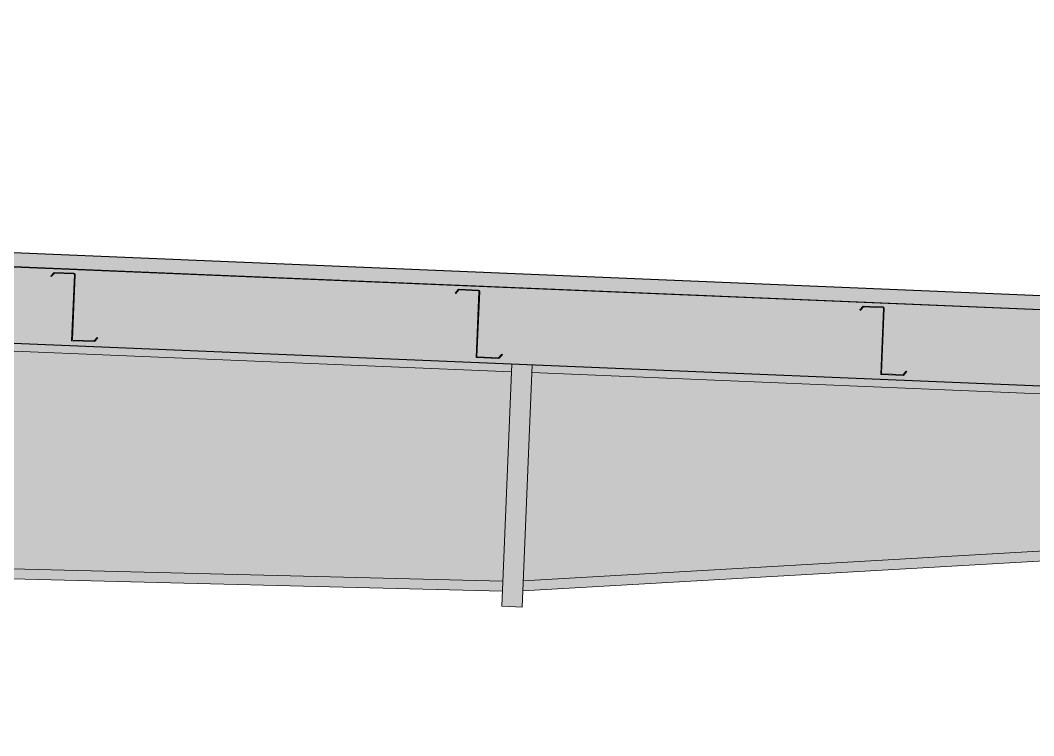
# Model space of a CAD drawing. Header units: inches. Extents: x 21380 to 98133, y -290 to 853.
# Drawn here: x 32304.3 to 32454.5, y 294.7 to 400.6 of the extents above; entities that cross this region are included whole.
import ezdxf

# ---------------------------------------------------------------- set-up
doc = ezdxf.new("R2010")
doc.units = ezdxf.units.IN
doc.header["$MEASUREMENT"] = 0
for name, color, linetype, lineweight in [('A-CLNG', 13, 'Continuous', 9), ('A-CLNG-PATT', 13, 'Continuous', 25), ('A-ROOF', 132, 'Continuous', 9), ('S-BEAM', 12, 'Continuous', 9)]:
    doc.layers.add(name, color=color, linetype=linetype, lineweight=lineweight)
pattern_1 = [(45, (22011.012, 102), (-19.007, 19.007), []), (45, (22011.012, 130.8), (-19.007, 19.007), [])]

# ---------------------------------------------------------------- blocks, each defined once
blk = doc.blocks.new('Girt_Z - 10_D-V88-Building Section - North_South looking East _ Fitness Center')
at = {"layer": 'S-BEAM'}
h = blk.add_hatch(dxfattribs=at)
h.set_pattern_fill('FP_31', color=256, style=0, pattern_type=2)
h.set_pattern_definition(pattern_1)
h.paths.add_polyline_path([(21959.8, 353.05), (21960.31, 353.6), (21960.23, 353.68), (21959.76, 353.16), (21956.62, 353.29), (21956.43, 353.19)], flags=0)
h.paths.add_polyline_path([(21956.43, 353.19), (21956.55, 353.37), (21956.95, 362.99), (21956.84, 362.99)], flags=0)
h.paths.add_polyline_path([(21953.41, 362.68), (21953.88, 363.19), (21956.77, 363.07), (21956.77, 363.18), (21953.83, 363.31), (21953.33, 362.75)], flags=0)
at = {"layer": 'S-BEAM', "lineweight": 15}
for p, q in [((21953.83, 363.31), (21953.33, 362.75)), ((21953.33, 362.75), (21953.41, 362.68)), ((21953.41, 362.68), (21953.88, 363.19)), ((21956.77, 363.18), (21953.83, 363.31)), ((21953.88, 363.19), (21956.77, 363.07)), ((21956.84, 362.99), (21956.43, 353.19)), ((21956.55, 353.37), (21956.95, 362.99)), ((21956.43, 353.19), (21959.8, 353.05)), ((21959.76, 353.16), (21956.62, 353.29)), ((21960.23, 353.68), (21959.76, 353.16)), ((21959.8, 353.05), (21960.31, 353.6)), ((21960.31, 353.6), (21960.23, 353.68))]:
    blk.add_line(p, q, dxfattribs=at)
for centre, radius, start, end in [((21956.76, 363), 0.187, 357.6141, 87.6141), ((21956.76, 363), 0.0782, 357.6141, 85.4913), ((21956.63, 353.37), 0.0782, 177.6141, 264.5717)]:
    blk.add_arc(centre, radius, start, end, dxfattribs=at)
blk = doc.blocks.new('Girt_Z - 10_D-V89-Building Section - North_South looking East _ Fitness Center')
at = {"layer": 'S-BEAM', "lineweight": 15}
for p, q in [((22013.78, 360.81), (22013.28, 360.25)), ((22013.36, 360.18), (22013.83, 360.7)), ((22016.72, 360.69), (22013.78, 360.81)), ((22013.83, 360.7), (22016.71, 360.58)), ((22016.79, 360.49), (22016.38, 350.69)), ((22016.5, 350.87), (22016.9, 360.49)), ((22013.28, 360.25), (22013.36, 360.18)), ((22016.38, 350.69), (22019.75, 350.55)), ((22019.7, 350.66), (22016.57, 350.79)), ((22020.17, 351.18), (22019.7, 350.66)), ((22019.75, 350.55), (22020.26, 351.1)), ((22020.26, 351.1), (22020.17, 351.18))]:
    blk.add_line(p, q, dxfattribs=at)
for centre, radius, start, end in [((22016.71, 360.5), 0.0782, 357.6141, 85.4913), ((22016.71, 360.5), 0.187, 357.6141, 87.6141), ((22016.57, 350.87), 0.0782, 177.6141, 264.5717)]:
    blk.add_arc(centre, radius, start, end, dxfattribs=at)
blk = doc.blocks.new('Girt_Z - 10_D-V90-Building Section - North_South looking East _ Fitness Center')
at = {"layer": 'S-BEAM'}
h = blk.add_hatch(dxfattribs=at)
h.set_pattern_fill('FP_31', color=256, style=0, pattern_type=2)
h.set_pattern_definition(pattern_1)
h.paths.add_polyline_path([(22079.7, 348.05), (22080.2, 348.61), (22080.12, 348.68), (22079.65, 348.16), (22076.51, 348.29), (22076.33, 348.19)], flags=0)
h.paths.add_polyline_path([(22076.33, 348.19), (22076.44, 348.38), (22076.84, 357.99), (22076.73, 358)], flags=0)
h.paths.add_polyline_path([(22073.3, 357.68), (22073.78, 358.2), (22076.66, 358.08), (22076.66, 358.19), (22073.73, 358.31), (22073.22, 357.76)], flags=0)
at = {"layer": 'S-BEAM', "lineweight": 15}
for p, q in [((22073.73, 358.31), (22073.22, 357.76)), ((22073.22, 357.76), (22073.3, 357.68)), ((22073.3, 357.68), (22073.78, 358.2)), ((22076.66, 358.19), (22073.73, 358.31)), ((22073.78, 358.2), (22076.66, 358.08)), ((22076.73, 358), (22076.33, 348.19)), ((22076.44, 348.38), (22076.84, 357.99)), ((22080.12, 348.68), (22079.65, 348.16)), ((22079.7, 348.05), (22080.2, 348.61)), ((22080.2, 348.61), (22080.12, 348.68)), ((22076.33, 348.19), (22079.7, 348.05)), ((22079.65, 348.16), (22076.51, 348.29))]:
    blk.add_line(p, q, dxfattribs=at)
for centre, radius, start, end in [((22076.66, 358), 0.187, 357.6141, 87.6141), ((22076.66, 358), 0.0782, 357.6141, 85.4913), ((22076.52, 348.37), 0.0782, 177.6141, 264.5717)]:
    blk.add_arc(centre, radius, start, end, dxfattribs=at)
blk = doc.blocks.new('columns and girder2 - one-1334686-Building Section - North_South looking East _ Fitness Center')
at = {"layer": 'S-BEAM'}
h = blk.add_hatch(color=256, dxfattribs=at)
h.paths.add_polyline_path([(22306.55, 294.85), (22306.55, 296.38), (22142.86, 324.52), (22023.34, 317.62), (22023.28, 316.13), (22143.14, 322.95), (22298.08, 296.31)], flags=0)
h.paths.add_polyline_path([(22020.28, 316.09), (22020.34, 317.59), (21599.75, 328.15), (21599.68, 326.66), (22020.18, 316.09)], flags=0)
h.paths.add_polyline_path([(21596.69, 326.89), (21596.75, 328.39), (21362.99, 359.02), (21190.8, 334.44), (21190.8, 332.92), (21363, 357.5), (21596.59, 326.9)], flags=0)
h.paths.add_polyline_path([(22359.55, 334.51), (22359.55, 335.68), (22353.31, 335.94), (22353.19, 335.49), (22353.2, 334.77)], flags=0)
h.paths.add_polyline_path([(22352.9, 334.78), (22352.94, 335.73), (22352.77, 335.96), (22309.55, 337.76), (22309.55, 336.59), (22352.77, 334.79)], flags=0)
h.paths.add_polyline_path([(22306.55, 336.72), (22306.55, 337.89), (22024.67, 349.55), (22024.69, 348.46), (22259.34, 338.68)], flags=0)
h.paths.add_polyline_path([(22021.63, 348.59), (22021.68, 349.76), (21601.38, 367.27), (21601.33, 366.1), (22020.18, 348.65)], flags=0)
h.paths.add_polyline_path([(21598.33, 366.23), (21598.38, 367.4), (21190.8, 384.38), (21190.8, 383.21), (21596.59, 366.3)], flags=0)
h.paths.add_polyline_path([(21187.8, 383.33), (21187.8, 384.5), (21135.05, 386.7), (21135.05, 387.03), (21134.3, 387.06), (21134.3, 385.56), (21174.8, 383.87)], flags=0)
h = blk.add_hatch(color=256, dxfattribs=at)
h.paths.add_polyline_path([(21137.46, 0), (21148.04, 0), (21187.8, 330.48), (21187.8, 333.23), (21135.8, 333.23), (21135.8, 144), (21137.18, 144), (21137.18, 0)], flags=0)
h.paths.add_polyline_path([(22350.85, 0), (22358.05, 0), (22358.05, 116.82), (22357.66, 116.82), (22357.66, 134.82), (22358.05, 134.82), (22358.05, 295.12), (22309.55, 295.12), (22309.55, 292.37), (22349.36, 0)], flags=0)
h.paths.add_polyline_path([(22309.55, 296.12), (22358.05, 296.12), (22358.05, 334.57), (22353.16, 334.69), (22352.77, 325.3), (22352.94, 324.92), (22353.26, 324.77), (22354.63, 324.71), (22354.61, 324.29), (22350.59, 324.45), (22350.61, 324.88), (22352.13, 324.88), (22352.35, 324.96), (22352.51, 325.31), (22352.9, 334.78), (22309.55, 336.59), (22309.55, 296.33)], flags=0)
h.paths.add_polyline_path([(22306.55, 296.38), (22306.55, 336.72), (22024.63, 348.46), (22023.34, 317.64), (22143.14, 324.47), (22298.08, 297.83)], flags=0)
h.paths.add_polyline_path([(22020.34, 317.59), (22021.63, 348.59), (21601.33, 366.1), (21599.75, 328.16), (22020.18, 317.59)], flags=0)
h.paths.add_polyline_path([(21596.75, 328.39), (21598.33, 366.23), (21190.8, 383.21), (21190.8, 334.44), (21363, 359.02), (21596.59, 328.41)], flags=0)
h.paths.add_polyline_path([(21135.8, 334.23), (21187.8, 334.23), (21187.8, 383.33), (21135.8, 385.5), (21135.8, 349.96)], flags=0)
h = blk.add_hatch(color=256, dxfattribs=at)
h.paths.add_polyline_path([(22306.55, 292.37), (22309.55, 292.37), (22309.55, 337.76), (22306.55, 337.89), (22306.55, 310.89)], flags=0)
h.paths.add_polyline_path([(22023.18, 313.74), (22024.65, 349.64), (22021.68, 349.76), (22020.18, 313.87)], flags=0)
h.paths.add_polyline_path([(21599.59, 324.39), (21601.38, 367.27), (21598.38, 367.4), (21596.59, 324.51)], flags=0)
h.paths.add_polyline_path([(21187.8, 330.48), (21190.8, 330.48), (21190.8, 384.38), (21187.8, 384.5), (21187.8, 335.22)], flags=0)
for p, q in [((21601.33, 366.1), (22021.63, 348.59)), ((22021.68, 349.76), (22020.18, 313.87)), ((22023.18, 313.74), (22024.68, 349.63)), ((22024.63, 348.46), (22306.55, 336.72)), ((22020.34, 317.59), (21599.75, 328.16)), ((21599.68, 326.66), (22020.28, 316.09)), ((22142.86, 324.52), (22023.34, 317.64)), ((22023.28, 316.13), (22142.77, 323.01)), ((22020.18, 313.87), (22023.18, 313.74))]:
    blk.add_line(p, q, dxfattribs=at)

msp = doc.modelspace()

# ---------------------------------------------------------------- hatches: boundary and pattern name
at = {"layer": 'A-CLNG-PATT', "lineweight": 9}
h = msp.add_hatch(dxfattribs=at)
h.set_pattern_fill('FP_29', color=256, style=0, pattern_type=2)
h.set_pattern_definition([(161.57, (22011.972, 102.96), (-7.6802237, -0.0009796), [0, -54.643, 6.067, 0]), (18.43, (22010.052, 102.96), (-7.6802237, 0.0009796), [0, -54.643, 6.067, 0]), (108.43, (22011.972, 102.96), (3.8382953, -19.2013653), [18.211, -42.499]), (71.57, (22010.052, 102.96), (3.8382953, 19.2013653), [18.211, -42.499])])
h.paths.add_polyline_path([(32726.17, 335.22), (32726.17, 346.48), (31490.54, 397.96), (31490.54, 386.7), (32614.83, 339.86)], flags=0)
at = {"layer": 'A-ROOF'}
msp.add_hatch(color=256, dxfattribs=at).paths.add_polyline_path([(32788.59, 343.95), (32788.59, 345.96), (31475.95, 400.65), (31475.95, 398.65), (32769.77, 344.74)], flags=0)

# ---------------------------------------------------------------- linework, layer by layer
at = {"layer": 'A-CLNG', "lineweight": 25}
for p, q in [((32726.17, 346.48), (31490.54, 397.96)), ((31490.54, 386.7), (32726.17, 335.22))]:
    msp.add_line(p, q, dxfattribs=at)
at = {"layer": 'A-ROOF', "lineweight": 25}
for p, q in [((32788.59, 345.96), (31475.95, 400.65)), ((31475.95, 398.65), (32788.59, 343.95))]:
    msp.add_line(p, q, dxfattribs=at)

# ---------------------------------------------------------------- block references
at = {"layer": 'S-BEAM'}
for name in ['columns and girder2 - one-1334686-Building Section - North_South looking East _ Fitness Center', 'Girt_Z - 10_D-V88-Building Section - North_South looking East _ Fitness Center', 'Girt_Z - 10_D-V89-Building Section - North_South looking East _ Fitness Center', 'Girt_Z - 10_D-V90-Building Section - North_South looking East _ Fitness Center']:
    msp.add_blockref(name, (10355.49, 0), dxfattribs=at)

doc.saveas('drawing.dxf')
